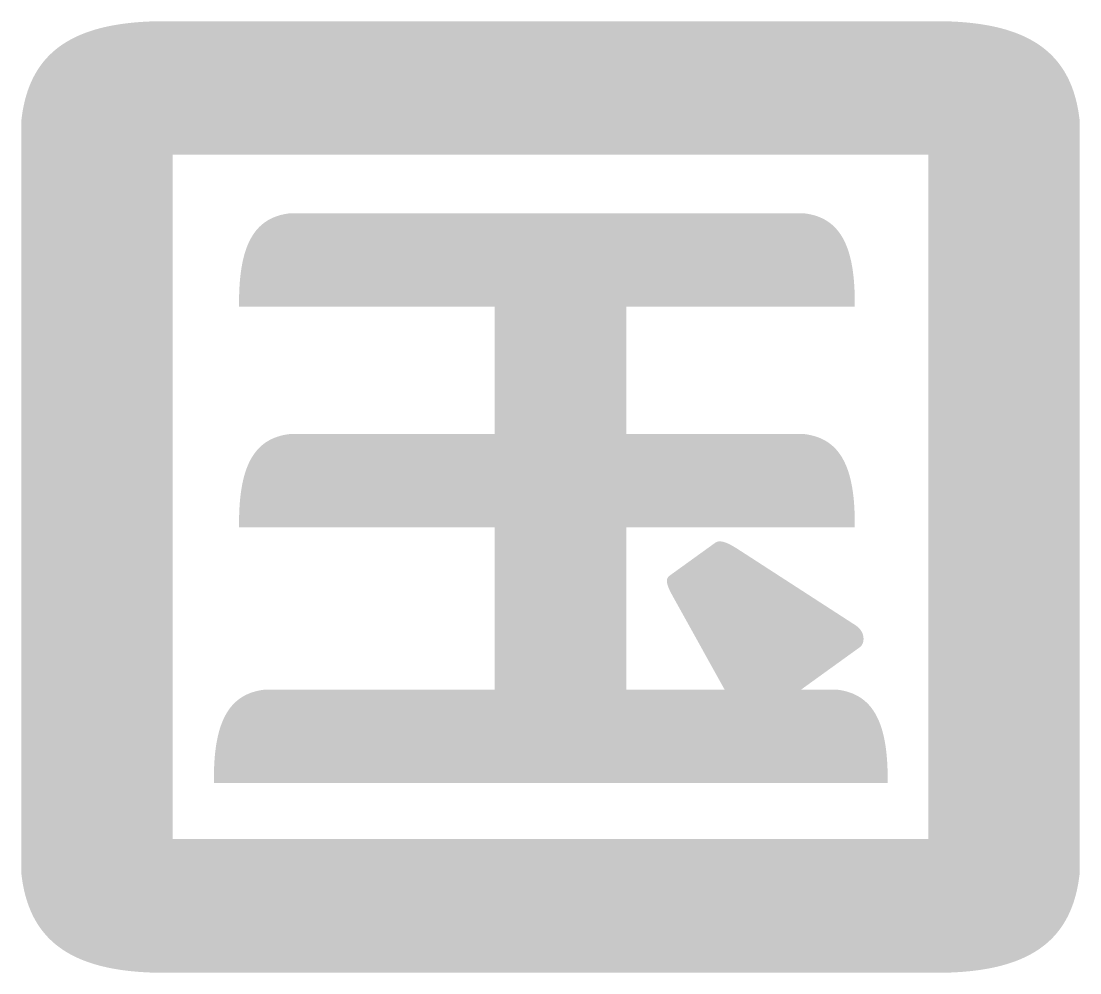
# Model space of a CAD drawing. Extents: x 757 to 8510, y -6585 to 527.
# Drawn here: x 2950.36 to 2957.16, y -820.67 to -814.55 of the extents above; entities that cross this region are included whole.
import ezdxf

# ---------------------------------------------------------------- set-up
doc = ezdxf.new("R2010")
doc.units = 0
doc.header["$MEASUREMENT"] = 0
doc.layers.add('图框', color=92, linetype='CONTINUOUS')

# ---------------------------------------------------------------- blocks, each defined once
blk = doc.blocks.new('LOGO_CD')
at = {"layer": '图框', "linetype": 'Continuous'}
h = blk.add_hatch(color=7, dxfattribs=at)
h.dxf.hatch_style = 1
h.paths.add_polyline_path([(34.2697, 16.6666), (34.2567, 16.6667), (34.2478, 16.6666), (34.2389, 16.6666), (34.2301, 16.6665), (34.2213, 16.6664), (34.2126, 16.6662), (34.2039, 16.6661), (34.1952, 16.6659), (34.1866, 16.6656), (34.1781, 16.6654), (34.1696, 16.6651), (34.1611, 16.6647), (34.1527, 16.6644), (34.1443, 16.664), (34.136, 16.6636), (34.1277, 16.6631), (34.1195, 16.6626), (34.1113, 16.6621), (34.1032, 16.6616), (34.0951, 16.661), (34.0871, 16.6604), (34.0791, 16.6598), (34.0711, 16.6591), (34.0632, 16.6584), (34.0553, 16.6577), (34.0475, 16.657), (34.0397, 16.6562), (34.032, 16.6554), (34.0243, 16.6545), (34.0167, 16.6536), (34.0091, 16.6527), (34.0015, 16.6518), (33.994, 16.6508), (33.9866, 16.6498), (33.9792, 16.6488), (33.9718, 16.6477), (33.9645, 16.6466), (33.9572, 16.6455), (33.95, 16.6443), (33.9428, 16.6431), (33.9357, 16.6419), (33.9286, 16.6407), (33.9215, 16.6394), (33.9145, 16.6381), (33.9075, 16.6367), (33.9006, 16.6353), (33.8937, 16.6339), (33.8869, 16.6325), (33.8801, 16.631), (33.8734, 16.6295), (33.8667, 16.628), (33.86, 16.6264), (33.8534, 16.6248), (33.8469, 16.6231), (33.8403, 16.6215), (33.8339, 16.6198), (33.8274, 16.618), (33.821, 16.6163), (33.8147, 16.6145), (33.8084, 16.6127), (33.8021, 16.6108), (33.7959, 16.6089), (33.7897, 16.607), (33.7836, 16.605), (33.7775, 16.603), (33.7715, 16.601), (33.7655, 16.599), (33.7595, 16.5969), (33.7536, 16.5948), (33.7478, 16.5926), (33.7419, 16.5904), (33.7362, 16.5882), (33.7304, 16.5859), (33.7247, 16.5837), (33.7191, 16.5813), (33.7135, 16.579), (33.7079, 16.5766), (33.7024, 16.5742), (33.6969, 16.5718), (33.6914, 16.5693), (33.686, 16.5668), (33.6807, 16.5642), (33.6754, 16.5616), (33.6701, 16.559), (33.6649, 16.5564), (33.6597, 16.5537), (33.6546, 16.551), (33.6495, 16.5482), (33.6444, 16.5454), (33.6394, 16.5426), (33.6344, 16.5398), (33.6295, 16.5369), (33.6246, 16.534), (33.6197, 16.531), (33.6149, 16.5281), (33.6102, 16.525), (33.6054, 16.522), (33.6008, 16.5189), (33.5961, 16.5158), (33.5915, 16.5127), (33.587, 16.5095), (33.5824, 16.5062), (33.578, 16.503), (33.5735, 16.4997), (33.5691, 16.4964), (33.5648, 16.493), (33.5605, 16.4896), (33.5562, 16.4862), (33.552, 16.4828), (33.5478, 16.4793), (33.5437, 16.4758), (33.5396, 16.4722), (33.5355, 16.4686), (33.5315, 16.465), (33.5275, 16.4613), (33.5236, 16.4576), (33.5197, 16.4539), (33.5158, 16.4501), (33.512, 16.4463), (33.5082, 16.4425), (33.5045, 16.4386), (33.5008, 16.4347), (33.4971, 16.4308), (33.4935, 16.4268), (33.4899, 16.4228), (33.4864, 16.4187), (33.4829, 16.4147), (33.4794, 16.4105), (33.476, 16.4064), (33.4726, 16.4022), (33.4693, 16.398), (33.466, 16.3937), (33.4627, 16.3894), (33.4595, 16.3851), (33.4563, 16.3808), (33.4532, 16.3764), (33.4501, 16.3719), (33.447, 16.3675), (33.444, 16.363), (33.441, 16.3584), (33.4381, 16.3539), (33.4352, 16.3493), (33.4323, 16.3446), (33.4295, 16.3399), (33.4267, 16.3352), (33.424, 16.3305), (33.4213, 16.3257), (33.4186, 16.3209), (33.416, 16.316), (33.4134, 16.3111), (33.4108, 16.3062), (33.4083, 16.3012), (33.4058, 16.2962), (33.4034, 16.2912), (33.401, 16.2861), (33.3987, 16.281), (33.3963, 16.2759), (33.394, 16.2707), (33.3918, 16.2655), (33.3896, 16.2602), (33.3874, 16.2549), (33.3853, 16.2496), (33.3832, 16.2442), (33.3812, 16.2388), (33.3792, 16.2334), (33.3772, 16.2279), (33.3752, 16.2224), (33.3733, 16.2169), (33.3715, 16.2113), (33.3697, 16.2057), (33.3679, 16.2), (33.3661, 16.1943), (33.3644, 16.1886), (33.3627, 16.1828), (33.3611, 16.177), (33.3595, 16.1712), (33.3579, 16.1653), (33.3564, 16.1594), (33.3549, 16.1534), (33.3535, 16.1474), (33.3521, 16.1414), (33.3507, 16.1354), (33.3493, 16.1293), (33.348, 16.1231), (33.3468, 16.117), (33.3456, 16.1107), (33.3444, 16.1045), (33.3432, 16.0982), (33.3421, 16.0919), (33.341, 16.0855), (33.34, 16.0791), (33.339, 16.0727), (33.338, 16.0662), (33.3371, 16.0597), (33.3362, 16.0532), (33.3353, 16.0466), (33.3345, 16.04), (33.3337, 16.0333), (33.3329, 16.0266), (33.3322, 16.0199), (33.332, 16.0182), (33.332, 16.0173), (33.3319, 16.0172), (33.3319, 16.0172), (33.3319, 16.0172), (33.3319, 11.1978), (33.3319, 11.1977), (33.3319, 11.1976), (33.332, 11.1974), (33.3321, 11.1957), (33.3325, 11.1924), (33.3332, 11.1856), (33.334, 11.1789), (33.3348, 11.1723), (33.3356, 11.1657), (33.3365, 11.1591), (33.3374, 11.1526), (33.3384, 11.1461), (33.3394, 11.1396), (33.3404, 11.1332), (33.3414, 11.1268), (33.3425, 11.1205), (33.3437, 11.1142), (33.3448, 11.1079), (33.346, 11.1017), (33.3473, 11.0955), (33.3486, 11.0893), (33.3499, 11.0832), (33.3512, 11.0771), (33.3526, 11.0711), (33.354, 11.0651), (33.3555, 11.0591), (33.357, 11.0531), (33.3586, 11.0472), (33.3601, 11.0414), (33.3617, 11.0356), (33.3634, 11.0298), (33.3651, 11.024), (33.3668, 11.0183), (33.3686, 11.0126), (33.3704, 11.007), (33.3722, 11.0014), (33.3741, 10.9958), (33.376, 10.9903), (33.378, 10.9848), (33.38, 10.9793), (33.382, 10.9739), (33.384, 10.9685), (33.3862, 10.9632), (33.3883, 10.9579), (33.3905, 10.9526), (33.3927, 10.9474), (33.395, 10.9421), (33.3973, 10.937), (33.3996, 10.9319), (33.402, 10.9268), (33.4044, 10.9217), (33.4068, 10.9167), (33.4093, 10.9117), (33.4118, 10.9067), (33.4144, 10.9018), (33.417, 10.8969), (33.4197, 10.8921), (33.4223, 10.8873), (33.4251, 10.8825), (33.4278, 10.8778), (33.4306, 10.8731), (33.4335, 10.8684), (33.4363, 10.8638), (33.4393, 10.8592), (33.4422, 10.8546), (33.4452, 10.8501), (33.4483, 10.8456), (33.4513, 10.8412), (33.4544, 10.8368), (33.4576, 10.8324), (33.4608, 10.828), (33.464, 10.8237), (33.4673, 10.8194), (33.4706, 10.8152), (33.474, 10.811), (33.4774, 10.8068), (33.4808, 10.8027), (33.4843, 10.7986), (33.4878, 10.7945), (33.4913, 10.7905), (33.4949, 10.7865), (33.4986, 10.7825), (33.5022, 10.7786), (33.5059, 10.7747), (33.5097, 10.7709), (33.5135, 10.7671), (33.5173, 10.7633), (33.5212, 10.7595), (33.5251, 10.7558), (33.5291, 10.7521), (33.5331, 10.7485), (33.5371, 10.7448), (33.5412, 10.7413), (33.5453, 10.7377), (33.5495, 10.7342), (33.5537, 10.7307), (33.5579, 10.7273), (33.5622, 10.7239), (33.5665, 10.7205), (33.5709, 10.7172), (33.5753, 10.7139), (33.5798, 10.7106), (33.5842, 10.7074), (33.5888, 10.7041), (33.5934, 10.701), (33.598, 10.6978), (33.6026, 10.6947), (33.6073, 10.6917), (33.6121, 10.6886), (33.6168, 10.6856), (33.6217, 10.6827), (33.6265, 10.6797), (33.6314, 10.6768), (33.6364, 10.674), (33.6414, 10.6711), (33.6464, 10.6683), (33.6515, 10.6656), (33.6566, 10.6628), (33.6618, 10.6601), (33.667, 10.6575), (33.6722, 10.6548), (33.6775, 10.6522), (33.6828, 10.6497), (33.6882, 10.6471), (33.6936, 10.6446), (33.6991, 10.6422), (33.7046, 10.6397), (33.7101, 10.6373), (33.7157, 10.6349), (33.7213, 10.6326), (33.727, 10.6303), (33.7327, 10.628), (33.7385, 10.6258), (33.7443, 10.6236), (33.7501, 10.6214), (33.756, 10.6193), (33.7619, 10.6172), (33.7679, 10.6151), (33.7739, 10.6131), (33.78, 10.6111), (33.7861, 10.6091), (33.7922, 10.6071), (33.7984, 10.6052), (33.8046, 10.6033), (33.8109, 10.6015), (33.8172, 10.5997), (33.8236, 10.5979), (33.83, 10.5961), (33.8364, 10.5944), (33.8429, 10.5927), (33.8495, 10.5911), (33.8561, 10.5895), (33.8627, 10.5879), (33.8694, 10.5863), (33.8761, 10.5848), (33.8828, 10.5833), (33.8896, 10.5818), (33.8965, 10.5804), (33.9034, 10.579), (33.9103, 10.5776), (33.9173, 10.5763), (33.9243, 10.575), (33.9314, 10.5737), (33.9385, 10.5725), (33.9457, 10.5713), (33.9529, 10.5701), (33.9601, 10.5689), (33.9674, 10.5678), (33.9748, 10.5667), (33.9821, 10.5657), (33.9896, 10.5647), (33.997, 10.5637), (34.0046, 10.5627), (34.0121, 10.5618), (34.0197, 10.5609), (34.0274, 10.56), (34.0351, 10.5592), (34.0428, 10.5584), (34.0506, 10.5576), (34.0585, 10.5569), (34.0663, 10.5562), (34.0743, 10.5555), (34.0822, 10.5548), (34.0903, 10.5542), (34.0983, 10.5536), (34.1064, 10.5531), (34.1146, 10.5525), (34.1228, 10.552), (34.131, 10.5516), (34.1393, 10.5511), (34.1477, 10.5507), (34.1561, 10.5503), (34.1645, 10.55), (34.173, 10.5497), (34.1815, 10.5494), (34.1901, 10.5492), (34.1987, 10.5489), (34.2074, 10.5487), (34.2161, 10.5486), (34.2248, 10.5484), (34.2336, 10.5483), (34.2425, 10.5483), (34.2514, 10.5482), (34.2603, 10.5482), (34.2693, 10.5482), (34.2784, 10.5483), (34.2874, 10.5483), (39.1848, 10.5483), (39.1938, 10.5483), (39.2029, 10.5482), (39.2118, 10.5482), (39.2208, 10.5482), (39.2297, 10.5483), (39.2385, 10.5483), (39.2473, 10.5484), (39.2561, 10.5486), (39.2648, 10.5487), (39.2735, 10.5489), (39.2821, 10.5492), (39.2907, 10.5494), (39.2992, 10.5497), (39.3077, 10.55), (39.3161, 10.5503), (39.3245, 10.5507), (39.3328, 10.5511), (39.3411, 10.5516), (39.3494, 10.552), (39.3576, 10.5525), (39.3657, 10.5531), (39.3738, 10.5536), (39.3819, 10.5542), (39.3899, 10.5548), (39.3979, 10.5555), (39.4058, 10.5562), (39.4137, 10.5569), (39.4216, 10.5576), (39.4293, 10.5584), (39.4371, 10.5592), (39.4448, 10.56), (39.4524, 10.5609), (39.4601, 10.5618), (39.4676, 10.5627), (39.4751, 10.5637), (39.4826, 10.5647), (39.49, 10.5657), (39.4974, 10.5667), (39.5048, 10.5678), (39.5121, 10.5689), (39.5193, 10.5701), (39.5265, 10.5713), (39.5337, 10.5725), (39.5408, 10.5737), (39.5479, 10.575), (39.5549, 10.5763), (39.5619, 10.5776), (39.5688, 10.579), (39.5757, 10.5804), (39.5825, 10.5818), (39.5893, 10.5833), (39.5961, 10.5848), (39.6028, 10.5863), (39.6095, 10.5879), (39.6161, 10.5895), (39.6227, 10.5911), (39.6292, 10.5927), (39.6357, 10.5944), (39.6422, 10.5961), (39.6486, 10.5979), (39.655, 10.5997), (39.6613, 10.6015), (39.6676, 10.6033), (39.6738, 10.6052), (39.68, 10.6071), (39.6861, 10.6091), (39.6922, 10.6111), (39.6983, 10.6131), (39.7043, 10.6151), (39.7103, 10.6172), (39.7162, 10.6193), (39.7221, 10.6214), (39.7279, 10.6236), (39.7337, 10.6258), (39.7395, 10.628), (39.7452, 10.6303), (39.7509, 10.6326), (39.7565, 10.6349), (39.7621, 10.6373), (39.7676, 10.6397), (39.7731, 10.6422), (39.7786, 10.6446), (39.784, 10.6471), (39.7894, 10.6497), (39.7947, 10.6522), (39.8, 10.6548), (39.8052, 10.6575), (39.8104, 10.6601), (39.8156, 10.6628), (39.8207, 10.6656), (39.8258, 10.6683), (39.8308, 10.6711), (39.8358, 10.674), (39.8407, 10.6768), (39.8456, 10.6797), (39.8505, 10.6827), (39.8553, 10.6856), (39.8601, 10.6886), (39.8649, 10.6917), (39.8696, 10.6947), (39.8742, 10.6978), (39.8788, 10.701), (39.8834, 10.7041), (39.8879, 10.7074), (39.8924, 10.7106), (39.8969, 10.7139), (39.9013, 10.7172), (39.9056, 10.7205), (39.91, 10.7239), (39.9143, 10.7273), (39.9185, 10.7307), (39.9227, 10.7342), (39.9269, 10.7377), (39.931, 10.7413), (39.9351, 10.7448), (39.9391, 10.7485), (39.9431, 10.7521), (39.9471, 10.7558), (39.951, 10.7595), (39.9548, 10.7633), (39.9587, 10.7671), (39.9625, 10.7709), (39.9662, 10.7747), (39.9699, 10.7786), (39.9736, 10.7825), (39.9773, 10.7865), (39.9808, 10.7905), (39.9844, 10.7945), (39.9879, 10.7986), (39.9914, 10.8027), (39.9948, 10.8068), (39.9982, 10.811), (40.0016, 10.8152), (40.0049, 10.8194), (40.0082, 10.8237), (40.0114, 10.828), (40.0146, 10.8324), (40.0177, 10.8368), (40.0209, 10.8412), (40.0239, 10.8456), (40.027, 10.8501), (40.03, 10.8546), (40.0329, 10.8592), (40.0358, 10.8638), (40.0387, 10.8684), (40.0416, 10.8731), (40.0444, 10.8778), (40.0471, 10.8825), (40.0498, 10.8873), (40.0525, 10.8921), (40.0552, 10.8969), (40.0578, 10.9018), (40.0603, 10.9067), (40.0629, 10.9117), (40.0654, 10.9167), (40.0678, 10.9217), (40.0702, 10.9268), (40.0726, 10.9319), (40.0749, 10.937), (40.0772, 10.9421), (40.0795, 10.9474), (40.0817, 10.9526), (40.0839, 10.9579), (40.086, 10.9632), (40.0881, 10.9685), (40.0902, 10.9739), (40.0922, 10.9793), (40.0942, 10.9848), (40.0962, 10.9903), (40.0981, 10.9958), (40.1, 11.0014), (40.1018, 11.007), (40.1036, 11.0126), (40.1054, 11.0183), (40.1071, 11.024), (40.1088, 11.0298), (40.1104, 11.0356), (40.112, 11.0414), (40.1136, 11.0472), (40.1152, 11.0531), (40.1167, 11.0591), (40.1181, 11.0651), (40.1196, 11.0711), (40.1209, 11.0771), (40.1223, 11.0832), (40.1236, 11.0893), (40.1249, 11.0955), (40.1261, 11.1017), (40.1273, 11.1079), (40.1285, 11.1142), (40.1296, 11.1205), (40.1307, 11.1268), (40.1318, 11.1332), (40.1328, 11.1396), (40.1338, 11.1461), (40.1348, 11.1526), (40.1357, 11.1591), (40.1365, 11.1657), (40.1374, 11.1723), (40.1382, 11.1789), (40.139, 11.1856), (40.1397, 11.1924), (40.14, 11.1957), (40.1402, 11.1974), (40.1402, 11.1976), (40.1402, 11.1977), (40.1402, 11.1978), (40.1402, 16.0172), (40.1402, 16.0172), (40.1402, 16.0172), (40.1402, 16.0173), (40.1401, 16.0182), (40.14, 16.0199), (40.1393, 16.0266), (40.1385, 16.0333), (40.1377, 16.04), (40.1369, 16.0466), (40.136, 16.0532), (40.1351, 16.0597), (40.1342, 16.0662), (40.1332, 16.0727), (40.1322, 16.0791), (40.1312, 16.0855), (40.1301, 16.0919), (40.129, 16.0982), (40.1278, 16.1045), (40.1266, 16.1107), (40.1254, 16.117), (40.1241, 16.1231), (40.1228, 16.1293), (40.1215, 16.1354), (40.1201, 16.1414), (40.1187, 16.1474), (40.1173, 16.1534), (40.1158, 16.1594), (40.1142, 16.1653), (40.1127, 16.1712), (40.1111, 16.177), (40.1094, 16.1828), (40.1078, 16.1886), (40.1061, 16.1943), (40.1043, 16.2), (40.1025, 16.2057), (40.1007, 16.2113), (40.0988, 16.2169), (40.0969, 16.2224), (40.095, 16.2279), (40.093, 16.2334), (40.091, 16.2388), (40.089, 16.2442), (40.0869, 16.2496), (40.0847, 16.2549), (40.0826, 16.2602), (40.0804, 16.2655), (40.0781, 16.2707), (40.0758, 16.2759), (40.0735, 16.281), (40.0712, 16.2861), (40.0688, 16.2912), (40.0663, 16.2962), (40.0639, 16.3012), (40.0614, 16.3062), (40.0588, 16.3111), (40.0562, 16.316), (40.0536, 16.3209), (40.0509, 16.3257), (40.0482, 16.3305), (40.0455, 16.3352), (40.0427, 16.3399), (40.0399, 16.3446), (40.037, 16.3493), (40.0341, 16.3539), (40.0311, 16.3584), (40.0282, 16.363), (40.0251, 16.3675), (40.0221, 16.3719), (40.019, 16.3764), (40.0158, 16.3808), (40.0127, 16.3851), (40.0095, 16.3894), (40.0062, 16.3937), (40.0029, 16.398), (39.9996, 16.4022), (39.9962, 16.4064), (39.9928, 16.4105), (39.9893, 16.4147), (39.9858, 16.4187), (39.9823, 16.4228), (39.9787, 16.4268), (39.9751, 16.4308), (39.9714, 16.4347), (39.9677, 16.4386), (39.964, 16.4425), (39.9602, 16.4463), (39.9564, 16.4501), (39.9525, 16.4539), (39.9486, 16.4576), (39.9447, 16.4613), (39.9407, 16.465), (39.9367, 16.4686), (39.9326, 16.4722), (39.9285, 16.4758), (39.9244, 16.4793), (39.9202, 16.4828), (39.916, 16.4862), (39.9117, 16.4896), (39.9074, 16.493), (39.903, 16.4964), (39.8986, 16.4997), (39.8942, 16.503), (39.8897, 16.5062), (39.8852, 16.5095), (39.8807, 16.5127), (39.8761, 16.5158), (39.8714, 16.5189), (39.8667, 16.522), (39.862, 16.525), (39.8573, 16.5281), (39.8524, 16.531), (39.8476, 16.534), (39.8427, 16.5369), (39.8378, 16.5398), (39.8328, 16.5426), (39.8278, 16.5454), (39.8227, 16.5482), (39.8176, 16.551), (39.8125, 16.5537), (39.8073, 16.5564), (39.8021, 16.559), (39.7968, 16.5616), (39.7915, 16.5642), (39.7861, 16.5668), (39.7807, 16.5693), (39.7753, 16.5718), (39.7698, 16.5742), (39.7643, 16.5766), (39.7587, 16.579), (39.7531, 16.5813), (39.7475, 16.5837), (39.7418, 16.5859), (39.736, 16.5882), (39.7302, 16.5904), (39.7244, 16.5926), (39.7186, 16.5948), (39.7126, 16.5969), (39.7067, 16.599), (39.7007, 16.601), (39.6946, 16.603), (39.6886, 16.605), (39.6824, 16.607), (39.6763, 16.6089), (39.67, 16.6108), (39.6638, 16.6127), (39.6575, 16.6145), (39.6511, 16.6163), (39.6448, 16.618), (39.6383, 16.6198), (39.6318, 16.6215), (39.6253, 16.6231), (39.6188, 16.6248), (39.6121, 16.6264), (39.6055, 16.628), (39.5988, 16.6295), (39.5921, 16.631), (39.5853, 16.6325), (39.5784, 16.6339), (39.5716, 16.6353), (39.5646, 16.6367), (39.5577, 16.6381), (39.5507, 16.6394), (39.5436, 16.6407), (39.5365, 16.6419), (39.5294, 16.6431), (39.5222, 16.6443), (39.515, 16.6455), (39.5077, 16.6466), (39.5004, 16.6477), (39.493, 16.6488), (39.4856, 16.6498), (39.4781, 16.6508), (39.4706, 16.6518), (39.4631, 16.6527), (39.4555, 16.6536), (39.4479, 16.6545), (39.4402, 16.6554), (39.4324, 16.6562), (39.4247, 16.657), (39.4169, 16.6577), (39.409, 16.6584), (39.4011, 16.6591), (39.3931, 16.6598), (39.3851, 16.6604), (39.3771, 16.661), (39.369, 16.6616), (39.3609, 16.6621), (39.3527, 16.6626), (39.3444, 16.6631), (39.3362, 16.6636), (39.3278, 16.664), (39.3195, 16.6644), (39.3111, 16.6647), (39.3026, 16.6651), (39.2941, 16.6654), (39.2855, 16.6656), (39.2769, 16.6659), (39.2683, 16.6661), (39.2596, 16.6662), (39.2509, 16.6664), (39.2421, 16.6665), (39.2332, 16.6666), (39.2244, 16.6666), (39.2229, 16.6666)])
h.paths.add_polyline_path([(39.1664, 15.8075), (39.1664, 11.4075), (34.3058, 11.4075), (34.3058, 15.8075)], flags=16)
h = blk.add_hatch(color=7, dxfattribs=at)
h.dxf.hatch_style = 1
h.paths.add_polyline_path([(37.2237, 14.8316), (38.6926, 14.8316), (38.6927, 14.8395), (38.6928, 14.8507), (38.6928, 14.8673), (38.6927, 14.8836), (38.6924, 14.8996), (38.692, 14.9154), (38.6915, 14.9309), (38.6908, 14.9462), (38.69, 14.9612), (38.6891, 14.976), (38.688, 14.9905), (38.6868, 15.0048), (38.6854, 15.0188), (38.684, 15.0326), (38.6823, 15.0461), (38.6806, 15.0593), (38.6786, 15.0724), (38.6766, 15.0851), (38.6744, 15.0977), (38.672, 15.1099), (38.6696, 15.122), (38.6669, 15.1338), (38.6642, 15.1453), (38.6613, 15.1566), (38.6577, 15.1696), (38.6534, 15.1839), (38.6488, 15.1978), (38.6439, 15.2113), (38.6388, 15.2244), (38.6334, 15.237), (38.6277, 15.2493), (38.6218, 15.2611), (38.6156, 15.2725), (38.6092, 15.2835), (38.6025, 15.2941), (38.5955, 15.3043), (38.5882, 15.3141), (38.5806, 15.3235), (38.5728, 15.3325), (38.5647, 15.3411), (38.5564, 15.3493), (38.5477, 15.3572), (38.5388, 15.3646), (38.5296, 15.3716), (38.5201, 15.3783), (38.5103, 15.3846), (38.5002, 15.3905), (38.4898, 15.396), (38.4792, 15.4011), (38.4683, 15.4059), (38.457, 15.4103), (38.4455, 15.4143), (38.4337, 15.418), (38.4216, 15.4213), (38.4092, 15.4242), (38.3965, 15.4268), (38.3835, 15.429), (38.3708, 15.4308), (35.0551, 15.4308), (35.0462, 15.4295), (35.0379, 15.4283), (35.025, 15.4259), (35.0124, 15.4232), (35.0002, 15.4202), (34.9882, 15.4168), (34.9764, 15.413), (34.965, 15.4088), (34.9539, 15.4043), (34.9431, 15.3994), (34.9325, 15.3941), (34.9223, 15.3885), (34.9123, 15.3824), (34.9026, 15.376), (34.8932, 15.3692), (34.8841, 15.362), (34.8753, 15.3545), (34.8667, 15.3465), (34.8584, 15.3382), (34.8504, 15.3294), (34.8427, 15.3203), (34.8353, 15.3107), (34.8281, 15.3008), (34.8212, 15.2905), (34.8146, 15.2797), (34.8082, 15.2686), (34.8021, 15.257), (34.7963, 15.245), (34.7907, 15.2326), (34.7855, 15.2198), (34.7804, 15.2066), (34.7757, 15.193), (34.7712, 15.1789), (34.7674, 15.1662), (34.7644, 15.1551), (34.7615, 15.1438), (34.7588, 15.1322), (34.7561, 15.1204), (34.7537, 15.1083), (34.7514, 15.096), (34.7492, 15.0834), (34.7471, 15.0706), (34.7453, 15.0576), (34.7435, 15.0443), (34.7419, 15.0307), (34.7404, 15.017), (34.7391, 15.0029), (34.7379, 14.9886), (34.7368, 14.9741), (34.7359, 14.9593), (34.7351, 14.9442), (34.7345, 14.9289), (34.7339, 14.9133), (34.7336, 14.8975), (34.7333, 14.8814), (34.7332, 14.8651), (34.7332, 14.8485), (34.7334, 14.8316), (36.3772, 14.8316), (36.3772, 14.0115), (35.0551, 14.0115), (35.0462, 14.0103), (35.0379, 14.009), (35.025, 14.0067), (35.0124, 14.004), (35.0002, 14.0009), (34.9882, 13.9975), (34.9764, 13.9937), (34.965, 13.9896), (34.9539, 13.985), (34.9431, 13.9801), (34.9325, 13.9749), (34.9223, 13.9692), (34.9123, 13.9632), (34.9026, 13.9568), (34.8932, 13.95), (34.8841, 13.9428), (34.8753, 13.9352), (34.8667, 13.9273), (34.8584, 13.9189), (34.8504, 13.9102), (34.8427, 13.901), (34.8353, 13.8915), (34.8281, 13.8816), (34.8212, 13.8712), (34.8146, 13.8605), (34.8082, 13.8493), (34.8021, 13.8377), (34.7963, 13.8258), (34.7907, 13.8134), (34.7855, 13.8006), (34.7804, 13.7874), (34.7757, 13.7737), (34.7712, 13.7597), (34.7674, 13.747), (34.7644, 13.7359), (34.7615, 13.7245), (34.7588, 13.713), (34.7561, 13.7011), (34.7537, 13.6891), (34.7514, 13.6767), (34.7492, 13.6642), (34.7471, 13.6514), (34.7453, 13.6383), (34.7435, 13.625), (34.7419, 13.6115), (34.7404, 13.5977), (34.7391, 13.5837), (34.7379, 13.5694), (34.7368, 13.5548), (34.7359, 13.54), (34.7351, 13.525), (34.7345, 13.5096), (34.7339, 13.4941), (34.7336, 13.4783), (34.7333, 13.4622), (34.7332, 13.4458), (34.7332, 13.4293), (34.7334, 13.4124), (36.3772, 13.4124), (36.3772, 12.3682), (34.8932, 12.3682), (34.8843, 12.367), (34.8761, 12.3657), (34.8632, 12.3634), (34.8506, 12.3607), (34.8383, 12.3576), (34.8263, 12.3542), (34.8146, 12.3504), (34.8032, 12.3463), (34.7921, 12.3417), (34.7813, 12.3368), (34.7707, 12.3316), (34.7605, 12.3259), (34.7505, 12.3199), (34.7408, 12.3135), (34.7314, 12.3067), (34.7223, 12.2995), (34.7135, 12.2919), (34.7049, 12.2839), (34.6966, 12.2756), (34.6886, 12.2668), (34.6809, 12.2577), (34.6735, 12.2482), (34.6663, 12.2382), (34.6594, 12.2279), (34.6528, 12.2171), (34.6464, 12.206), (34.6403, 12.1944), (34.6345, 12.1824), (34.6289, 12.1701), (34.6236, 12.1573), (34.6186, 12.144), (34.6138, 12.1304), (34.6093, 12.1163), (34.6056, 12.1037), (34.6026, 12.0926), (34.5997, 12.0812), (34.5969, 12.0696), (34.5943, 12.0578), (34.5919, 12.0457), (34.5895, 12.0334), (34.5874, 12.0209), (34.5853, 12.0081), (34.5834, 11.995), (34.5817, 11.9817), (34.58, 11.9682), (34.5786, 11.9544), (34.5772, 11.9403), (34.576, 11.926), (34.575, 11.9115), (34.5741, 11.8967), (34.5733, 11.8816), (34.5726, 11.8663), (34.5721, 11.8507), (34.5717, 11.8349), (34.5715, 11.8188), (34.5714, 11.8025), (34.5714, 11.7859), (34.5716, 11.769), (38.9042, 11.769), (38.9043, 11.7769), (38.9044, 11.7881), (38.9044, 11.8047), (38.9043, 11.821), (38.904, 11.837), (38.9037, 11.8528), (38.9031, 11.8684), (38.9025, 11.8836), (38.9017, 11.8987), (38.9007, 11.9134), (38.8996, 11.9279), (38.8984, 11.9422), (38.8971, 11.9562), (38.8956, 11.97), (38.8939, 11.9835), (38.8922, 11.9968), (38.8903, 12.0098), (38.8882, 12.0225), (38.886, 12.0351), (38.8837, 12.0474), (38.8812, 12.0594), (38.8786, 12.0712), (38.8758, 12.0827), (38.8729, 12.094), (38.8693, 12.107), (38.865, 12.1213), (38.8604, 12.1352), (38.8555, 12.1487), (38.8504, 12.1618), (38.845, 12.1744), (38.8394, 12.1867), (38.8335, 12.1985), (38.8273, 12.2099), (38.8208, 12.2209), (38.8141, 12.2315), (38.8071, 12.2418), (38.7998, 12.2516), (38.7923, 12.261), (38.7845, 12.27), (38.7764, 12.2786), (38.768, 12.2868), (38.7593, 12.2946), (38.7504, 12.302), (38.7412, 12.3091), (38.7317, 12.3157), (38.7219, 12.322), (38.7118, 12.3279), (38.7015, 12.3334), (38.6909, 12.3386), (38.6799, 12.3434), (38.6687, 12.3478), (38.6572, 12.3518), (38.6454, 12.3554), (38.6333, 12.3587), (38.6209, 12.3617), (38.6082, 12.3642), (38.5952, 12.3665), (38.5825, 12.3682), (38.3465, 12.3682), (38.357, 12.3758), (38.3653, 12.3818), (38.4571, 12.448), (38.4654, 12.454), (38.4859, 12.4688), (38.498, 12.4775), (38.5061, 12.4833), (38.514, 12.4891), (38.5219, 12.4948), (38.5337, 12.5032), (38.5414, 12.5088), (38.549, 12.5143), (38.5565, 12.5197), (38.564, 12.5251), (38.5749, 12.533), (38.5821, 12.5382), (38.5961, 12.5483), (38.6129, 12.5604), (38.6194, 12.5651), (38.6257, 12.5697), (38.6319, 12.5741), (38.638, 12.5785), (38.6468, 12.5848), (38.6524, 12.5889), (38.6579, 12.5928), (38.6632, 12.5966), (38.6683, 12.6003), (38.6732, 12.6039), (38.6779, 12.6073), (38.6836, 12.6114), (38.6889, 12.6152), (38.6939, 12.6188), (38.6986, 12.6222), (38.7037, 12.6259), (38.709, 12.6297), (38.7142, 12.6335), (38.7189, 12.6368), (38.7287, 12.6439), (38.7361, 12.652), (38.7424, 12.6625), (38.7465, 12.6739), (38.7488, 12.6856), (38.7493, 12.698), (38.7481, 12.7101), (38.7455, 12.7216), (38.7414, 12.7332), (38.7356, 12.7445), (38.7287, 12.7548), (38.7209, 12.764), (38.7118, 12.7726), (38.7026, 12.7796), (38.6977, 12.7828), (38.6927, 12.786), (38.687, 12.7897), (38.6819, 12.793), (38.6768, 12.7963), (38.6711, 12.8), (38.6658, 12.8034), (38.6602, 12.807), (38.6542, 12.8109), (38.6491, 12.8142), (38.6438, 12.8177), (38.6382, 12.8213), (38.6325, 12.825), (38.6265, 12.8289), (38.6202, 12.8329), (38.6138, 12.8371), (38.6089, 12.8403), (38.6038, 12.8435), (38.5969, 12.848), (38.5898, 12.8526), (38.5788, 12.8597), (38.5713, 12.8646), (38.5636, 12.8695), (38.5557, 12.8746), (38.5477, 12.8798), (38.5396, 12.8851), (38.5271, 12.8932), (38.5186, 12.8987), (38.5099, 12.9042), (38.5012, 12.9099), (38.4923, 12.9156), (38.4789, 12.9243), (38.4697, 12.9302), (38.4605, 12.9362), (38.4466, 12.9452), (38.4372, 12.9513), (38.4277, 12.9574), (38.4182, 12.9636), (38.4086, 12.9698), (38.4038, 12.9729), (38.3989, 12.9761), (38.3501, 13.0076), (38.3009, 13.0395), (38.2813, 13.0521), (38.2715, 13.0585), (38.2618, 13.0648), (38.2521, 13.071), (38.2472, 13.0742), (38.2376, 13.0804), (38.228, 13.0866), (38.2185, 13.0927), (38.2091, 13.0988), (38.1997, 13.1049), (38.1904, 13.1109), (38.1812, 13.1169), (38.1721, 13.1228), (38.163, 13.1286), (38.1541, 13.1344), (38.1409, 13.1429), (38.1323, 13.1485), (38.1238, 13.154), (38.1154, 13.1594), (38.1031, 13.1674), (38.0951, 13.1726), (38.0833, 13.1802), (38.0757, 13.1851), (38.0682, 13.19), (38.0573, 13.197), (38.0503, 13.2015), (38.0435, 13.206), (38.0385, 13.2092), (38.0336, 13.2124), (38.0272, 13.2165), (38.0211, 13.2204), (38.0152, 13.2243), (38.0095, 13.2279), (38.004, 13.2315), (37.9988, 13.2349), (37.9938, 13.2381), (37.9879, 13.2419), (37.9824, 13.2455), (37.9773, 13.2487), (37.9718, 13.2523), (37.9661, 13.256), (37.9607, 13.2595), (37.9493, 13.2668), (37.9421, 13.2715), (37.9324, 13.2776), (37.9227, 13.2836), (37.9132, 13.2893), (37.9021, 13.2956), (37.8899, 13.3022), (37.8782, 13.3078), (37.867, 13.3126), (37.8558, 13.3167), (37.8442, 13.3199), (37.8326, 13.3218), (37.821, 13.3221), (37.8097, 13.3203), (37.7995, 13.316), (37.7899, 13.3092), (37.7839, 13.3048), (37.7786, 13.301), (37.7736, 13.2974), (37.768, 13.2933), (37.7631, 13.2898), (37.7579, 13.2861), (37.7524, 13.2821), (37.7466, 13.2779), (37.7406, 13.2736), (37.7359, 13.2702), (37.7311, 13.2667), (37.7244, 13.2619), (37.7124, 13.2533), (37.698, 13.2429), (37.6869, 13.2349), (37.6794, 13.2294), (37.6448, 13.2045), (37.637, 13.1989), (37.6293, 13.1934), (37.6217, 13.1878), (37.6103, 13.1797), (37.5992, 13.1716), (37.5883, 13.1638), (37.5813, 13.1587), (37.5761, 13.155), (37.571, 13.1513), (37.5644, 13.1466), (37.5596, 13.1431), (37.549, 13.1354), (37.5432, 13.1313), (37.5378, 13.1273), (37.5326, 13.1236), (37.5278, 13.1201), (37.5222, 13.1161), (37.5173, 13.1126), (37.5113, 13.1083), (37.4994, 13.0997), (37.4931, 13.094), (37.4875, 13.0843), (37.4848, 13.0733), (37.4849, 13.0665), (37.485, 13.0604), (37.4862, 13.0536), (37.4864, 13.0523), (37.4867, 13.0511), (37.488, 13.045), (37.4915, 13.0338), (37.4959, 13.0225), (37.5011, 13.0106), (37.5069, 12.9988), (37.5131, 12.9867), (37.519, 12.9757), (37.524, 12.9666), (37.5271, 12.9611), (37.5275, 12.9603), (37.5305, 12.955), (37.5334, 12.9496), (37.537, 12.9433), (37.5397, 12.9383), (37.5429, 12.9327), (37.5457, 12.9275), (37.5488, 12.922), (37.5521, 12.9161), (37.5555, 12.9098), (37.5585, 12.9045), (37.5623, 12.8976), (37.5655, 12.8918), (37.5689, 12.8858), (37.5741, 12.8765), (37.5777, 12.87), (37.5814, 12.8633), (37.5852, 12.8564), (37.5891, 12.8494), (37.5931, 12.8422), (37.5972, 12.8348), (37.6014, 12.8273), (37.6144, 12.8037), (37.6212, 12.7915), (37.6259, 12.7832), (37.6377, 12.7619), (37.6425, 12.7532), (37.6499, 12.7399), (37.6624, 12.7174), (37.6675, 12.7082), (37.712, 12.6281), (37.7173, 12.6185), (37.744, 12.5704), (37.7493, 12.5608), (37.7783, 12.5086), (37.7835, 12.4993), (37.7938, 12.4808), (37.7989, 12.4716), (37.8064, 12.458), (37.8236, 12.4272), (37.8283, 12.4186), (37.8331, 12.4101), (37.8563, 12.3682), (37.2237, 12.3682), (37.2237, 13.4124), (38.6926, 13.4124), (38.6927, 13.4203), (38.6928, 13.4315), (38.6928, 13.448), (38.6927, 13.4643), (38.6924, 13.4804), (38.692, 13.4962), (38.6915, 13.5117), (38.6908, 13.527), (38.69, 13.542), (38.6891, 13.5568), (38.688, 13.5713), (38.6868, 13.5855), (38.6854, 13.5996), (38.684, 13.6133), (38.6823, 13.6268), (38.6806, 13.6401), (38.6786, 13.6531), (38.6766, 13.6659), (38.6744, 13.6784), (38.672, 13.6907), (38.6696, 13.7027), (38.6669, 13.7145), (38.6642, 13.7261), (38.6613, 13.7374), (38.6577, 13.7503), (38.6534, 13.7646), (38.6488, 13.7785), (38.6439, 13.792), (38.6388, 13.8051), (38.6334, 13.8178), (38.6277, 13.83), (38.6218, 13.8418), (38.6156, 13.8533), (38.6092, 13.8643), (38.6025, 13.8749), (38.5955, 13.8851), (38.5882, 13.8949), (38.5806, 13.9043), (38.5728, 13.9133), (38.5647, 13.9219), (38.5564, 13.9301), (38.5477, 13.9379), (38.5388, 13.9454), (38.5296, 13.9524), (38.5201, 13.9591), (38.5103, 13.9653), (38.5002, 13.9712), (38.4898, 13.9768), (38.4792, 13.9819), (38.4683, 13.9867), (38.457, 13.9911), (38.4455, 13.9951), (38.4337, 13.9988), (38.4216, 14.002), (38.4092, 14.005), (38.3965, 14.0075), (38.3835, 14.0098), (38.3708, 14.0115), (37.2237, 14.0115)])
blk = doc.blocks.new('Title_Block')
at = {"layer": '图框', "linetype": 'Continuous'}
blk.add_blockref('LOGO_CD', (-180.7253, 30.4297), dxfattribs=at)

msp = doc.modelspace()

# ---------------------------------------------------------------- block references
at = {"layer": '图框', "linetype": 'Continuous'}
msp.add_blockref('Title_Block', (3097.75, -861.65), dxfattribs=at)

doc.saveas('drawing.dxf')
